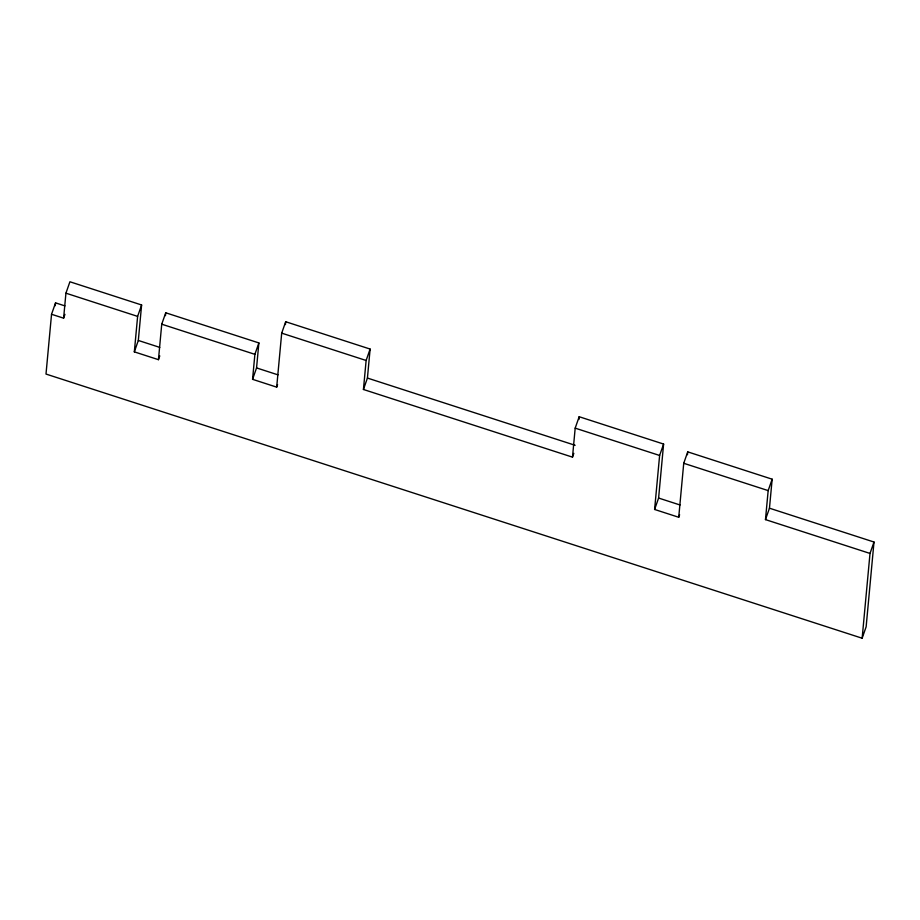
<?xml version="1.0" encoding="UTF-8"?>
<svg xmlns="http://www.w3.org/2000/svg" width="920" height="920" viewBox="0 0 920 920"><rect width="100%" height="100%" fill="white"/><g stroke="black" fill="none" stroke-linecap="round" stroke-linejoin="round"><path stroke-width="1.38" d="M51.543 314.272L46 374.06L862.144 638.227L866.134 626.819L874 542.029L769.465 508.197L772.156 479.193L687.734 451.869L683.732 463.277L678.73 517.27L654.603 509.461L659.617 455.469L663.607 444.061L579.174 416.725L575.184 428.145L572.493 457.148L363.434 389.482L366.125 360.479L370.116 349.059L285.695 321.735L281.692 333.143L276.69 387.136L252.563 379.327L254.886 354.338L258.877 342.93L165.738 312.788L161.736 324.197L158.447 359.674L134.332 351.865L137.62 316.388L141.611 304.98L69.92 281.773L65.929 293.181L63.606 318.171L51.543 314.272L55.545 302.864L64.929 305.9M55.28 305.704L55.545 302.864M134.332 351.865L138.322 340.457L141.611 304.98M165.473 315.629L165.738 312.788M252.563 379.327L256.553 367.919L258.877 342.93M285.43 324.576L285.695 321.735M363.434 389.482L367.425 378.062L370.116 349.059M578.922 419.497L579.174 416.725M654.603 509.461L658.605 498.053L663.607 444.061M687.47 454.71L687.734 451.869M862.144 638.227L870.009 553.438L765.474 519.604L768.165 490.601L772.156 479.193M63.606 318.171L64.941 314.364M158.447 359.674L159.781 355.867M276.69 387.136L277.575 384.606M572.493 457.148L573.827 453.341M678.73 517.27L679.615 514.74M765.474 519.604L769.465 508.197M870.009 553.438L874 542.029M281.692 333.143L366.125 360.479M575.184 428.145L659.617 455.469M683.732 463.277L768.165 490.601M367.425 378.062L575.126 445.291M65.929 293.181L137.62 316.388M161.736 324.197L254.886 354.338M256.553 367.919L278.001 374.865M658.605 498.053L680.041 504.988M138.322 340.457L159.769 347.392"/></g></svg>
